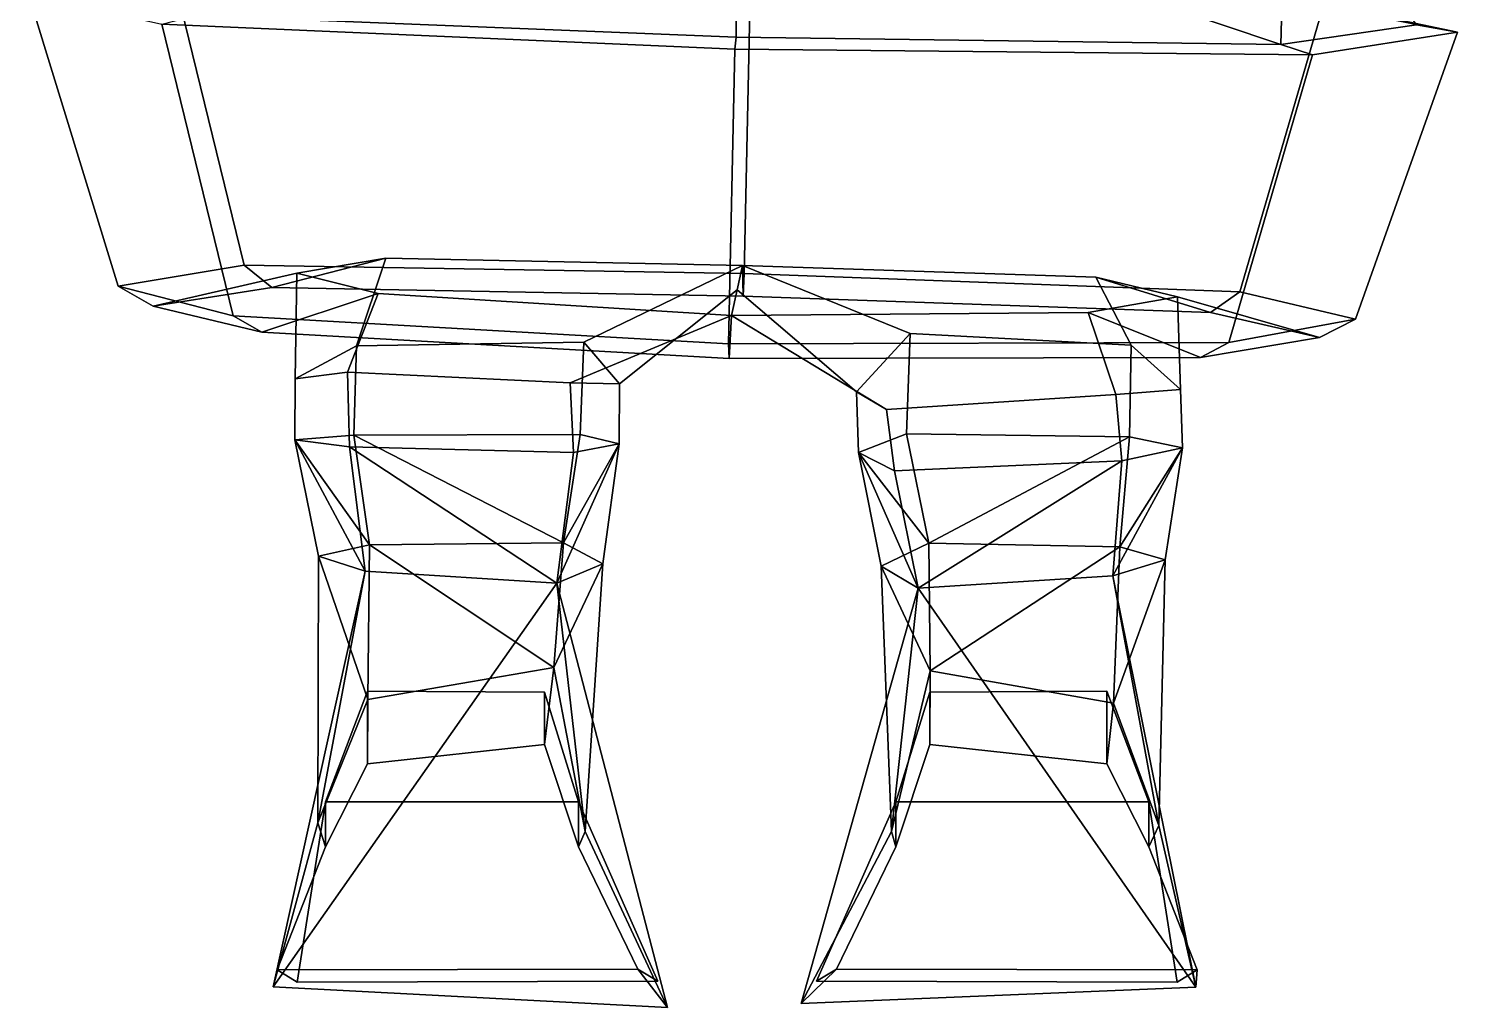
# Model space of a CAD drawing. Extents: x -202 to 180, y -158 to 384.
# Drawn here: x -133.9 to 132.3, y -157.7 to 24.6 of the extents above; entities that cross this region are included whole.
import ezdxf

# ---------------------------------------------------------------- set-up
doc = ezdxf.new("R2010")
doc.units = 0

msp = doc.modelspace()

# ---------------------------------------------------------------- linework, layer by layer
for points in [[(99.375397, 21.686157, -80.695129), (-1.76056, 55.661285, -101.602089), (100.343651, 56.845169, -67.437218)], [(124.707413, 25.326401, -1.668978), (99.375397, 21.686157, -80.695129), (100.343651, 56.845169, -67.437218)], [(-102.848007, 27.097046, -77.851028), (-1.76056, 55.661285, -101.602089), (-2.059635, 23.020676, -109.434952)], [(99.375397, 21.686157, -80.695129), (-2.059635, 23.020676, -109.434952), (-1.76056, 55.661285, -101.602089)], [(-107.019409, 34.901489, 85.153351), (-133.92688, 31.072739, 1.908681), (-117.26075, -23.334885, -1.074883), (-93.732307, -19.415726, 82.217308)], [(-0.581081, -20.974838, 114.923576), (0.599926, 33.918503, 117.705208), (-107.019409, 34.901489, 85.153351), (-93.732307, -19.415726, 82.217308)], [(-0.581081, -20.974838, 114.923576), (91.793663, -24.379837, 79.608047), (107.401344, 29.164246, 82.137711), (0.599926, 33.918503, 117.705208)], [(-117.26075, -23.334885, -1.074883), (-133.92688, 31.072739, 1.908681), (-109.111801, 25.455505, -89.500313), (-95.824699, -28.861702, -92.436356)], [(132.305496, 23.949173, -1.835646), (124.707413, 25.326401, -1.668978), (101.227074, 30.045425, 73.865639), (107.401344, 29.164246, 82.137711)], [(-109.111801, 25.455505, -89.500313), (-102.848007, 27.097046, -77.851028), (-2.059635, 23.020676, -109.434952), (-2.307334, 20.794312, -125.064087)], [(107.401344, 29.164246, 82.137711), (91.793663, -24.379837, 79.608047), (113.318794, -29.504494, -4.317784), (132.305496, 23.949173, -1.835646)], [(-95.824699, -28.861702, -92.436356), (-109.111801, 25.455505, -89.500313), (-2.307334, 20.794312, -125.064087), (-3.489506, -34.104736, -127.845024)], [(105.308952, 19.718262, -92.515953), (99.375397, 21.686157, -80.695129), (124.707413, 25.326401, -1.668978), (132.305496, 23.949173, -1.835646)], [(105.308952, 19.718262, -92.515953), (-2.307334, 20.794312, -125.064087), (-2.059635, 23.020676, -109.434952), (99.375397, 21.686157, -80.695129)], [(113.318794, -29.504494, -4.317784), (89.701271, -33.825806, -95.045616), (105.308952, 19.718262, -92.515953), (132.305496, 23.949173, -1.835646)], [(89.701271, -33.825806, -95.045616), (-3.489506, -34.104736, -127.845024), (-2.307334, 20.794312, -125.064087), (105.308952, 19.718262, -92.515953)], [(-88.606529, -23.571777, 73.54509), (-110.708344, -27.071167, -1.348456), (-83.919746, -20.939987, -1.376333), (-67.331459, -18.134323, 58.12925)], [(-0.806104, -25.232178, 102.406242), (-88.606529, -23.571777, 73.54509), (-67.331459, -18.134323, 58.12925), (-0.910961, -19.471909, 81.604759)], [(-67.331459, -18.134323, 58.12925), (-83.919746, -20.939987, -1.376333), (-84.273651, -40.60183, -2.057718), (-72.838341, -34.479141, 37.746166)], [(-0.910961, -19.471909, 81.604759), (-67.331459, -18.134323, 58.12925), (-72.838341, -34.479141, 37.746166), (-30.447224, -33.800552, 59.0019)], [(-93.732307, -19.415726, 82.217308), (-117.26075, -23.334885, -1.074883), (-110.708344, -27.071167, -1.348456), (-88.606529, -23.571777, 73.54509)], [(-110.708344, -27.071167, -1.348456), (-90.458206, -31.931038, -81.015678), (-68.794617, -24.739655, -64.001869), (-83.919746, -20.939987, -1.376333)], [(-0.581081, -20.974838, 114.923576), (-93.732307, -19.415726, 82.217308), (-88.606529, -23.571777, 73.54509), (-0.806104, -25.232178, 102.406242)], [(-83.919746, -20.939987, -1.376333), (-68.794617, -24.739655, -64.001869), (-74.49707, -39.387344, -44.643929), (-84.273651, -40.60183, -2.057718)], [(-1.923951, -24.044991, -2.950373), (-0.910961, -19.471909, 81.604759), (-30.447224, -33.800552, 59.0019), (-23.84865, -41.527908, -3.39202)], [(20.34833, -43.027031, -2.444394), (30.360081, -32.145569, 59.323975), (-0.910961, -19.471909, 81.604759), (-1.923951, -24.044991, -2.950373)], [(-0.910961, -19.471909, 81.604759), (30.360081, -32.145569, 59.323975), (71.507904, -34.342224, 35.559395), (64.96199, -21.674088, 56.268658)], [(-0.806104, -25.232178, 102.406242), (-0.910961, -19.471909, 81.604759), (64.96199, -21.674088, 56.268658), (86.313057, -28.252083, 71.084999)], [(-0.581081, -20.974838, 114.923576), (-0.806104, -25.232178, 102.406242), (86.313057, -28.252083, 71.084999), (91.793663, -24.379837, 79.608047)], [(-117.26075, -23.334885, -1.074883), (-95.824699, -28.861702, -92.436356), (-90.458206, -31.931038, -81.015678), (-110.708344, -27.071167, -1.348456)], [(64.96199, -21.674088, 56.268658), (71.507904, -34.342224, 35.559395), (80.738113, -42.619675, -4.712851), (80.119141, -25.329163, -3.683398)], [(86.313057, -28.252083, 71.084999), (64.96199, -21.674088, 56.268658), (80.119141, -25.329163, -3.683398), (106.613243, -32.886032, -4.404895)], [(-90.458206, -31.931038, -81.015678), (-3.379931, -36.851563, -112.433228), (-2.977535, -28.801331, -90.893921), (-68.794617, -24.739655, -64.001869)], [(-68.794617, -24.739655, -64.001869), (-2.977535, -28.801331, -90.893921), (-32.999111, -41.351639, -67.752098), (-74.49707, -39.387344, -44.643929)], [(-2.977535, -28.801331, -90.893921), (-1.923951, -24.044991, -2.950373), (-23.84865, -41.527908, -3.39202), (-32.999111, -41.351639, -67.752098)], [(20.34833, -43.027031, -2.444394), (-1.923951, -24.044991, -2.950373), (-2.977535, -28.801331, -90.893921), (25.947054, -46.313751, -67.47551)], [(80.119141, -25.329163, -3.683398), (80.738113, -42.619675, -4.712851), (68.639435, -43.551544, -46.860271), (63.498829, -28.279427, -65.862465)], [(106.613243, -32.886032, -4.404895), (80.119141, -25.329163, -3.683398), (63.498829, -28.279427, -65.862465), (84.46138, -36.611351, -83.475769)], [(91.793663, -24.379837, 79.608047), (86.313057, -28.252083, 71.084999), (106.613243, -32.886032, -4.404895), (113.318794, -29.504494, -4.317784)], [(-95.824699, -28.861702, -92.436356), (-3.489506, -34.104736, -127.845024), (-3.379931, -36.851563, -112.433228), (-90.458206, -31.931038, -81.015678)], [(84.46138, -36.611351, -83.475769), (63.498829, -28.279427, -65.862465), (-2.977535, -28.801331, -90.893921), (-3.379931, -36.851563, -112.433228)], [(63.498829, -28.279427, -65.862465), (68.639435, -43.551544, -46.860271), (25.947054, -46.313751, -67.47551), (-2.977535, -28.801331, -90.893921)], [(113.318794, -29.504494, -4.317784), (106.613243, -32.886032, -4.404895), (84.46138, -36.611351, -83.475769), (89.701271, -33.825806, -95.045616)], [(-73.32869, -51.077072, 12.846663), (-72.838341, -34.479141, 37.746166), (-84.273651, -40.60183, -2.057718), (-84.307976, -52.007553, -4.030896)], [(-31.165804, -50.974419, 21.346935), (-30.447224, -33.800552, 59.0019), (-72.838341, -34.479141, 37.746166), (-73.32869, -51.077072, 12.846663)], [(-31.165804, -50.974419, 21.346935), (-23.882414, -52.703415, -5.526699), (-23.84865, -41.527908, -3.39202), (-30.447224, -33.800552, 59.0019)], [(89.701271, -33.825806, -95.045616), (84.46138, -36.611351, -83.475769), (-3.379931, -36.851563, -112.433228), (-3.489506, -34.104736, -127.845024)], [(29.657118, -50.879257, 22.805031), (30.360081, -32.145569, 59.323975), (20.34833, -43.027031, -2.444394), (20.688814, -54.365288, -3.542298)], [(29.657118, -50.879257, 22.805031), (71.184868, -51.448975, 11.441381), (71.507904, -34.342224, 35.559395), (30.360081, -32.145569, 59.323975)], [(71.184868, -51.448975, 11.441381), (81.070221, -53.451904, -6.165419), (80.738113, -42.619675, -4.712851), (71.507904, -34.342224, 35.559395)], [(-84.307976, -52.007553, -4.030896), (-84.273651, -40.60183, -2.057718), (-74.49707, -39.387344, -44.643929), (-74.138229, -53.252487, -22.582399)], [(-74.138229, -53.252487, -22.582399), (-74.49707, -39.387344, -44.643929), (-32.999111, -41.351639, -67.752098), (-32.411255, -54.321213, -33.159309)], [(-23.882414, -52.703415, -5.526699), (-32.411255, -54.321213, -33.159309), (-32.999111, -41.351639, -67.752098), (-23.84865, -41.527908, -3.39202)], [(20.688814, -54.365288, -3.542298), (20.34833, -43.027031, -2.444394), (25.947054, -46.313751, -67.47551), (27.448341, -57.757797, -31.725164)], [(69.749161, -55.920013, -24.003248), (27.448341, -57.757797, -31.725164), (25.947054, -46.313751, -67.47551), (68.639435, -43.551544, -46.860271)], [(81.070221, -53.451904, -6.165419), (69.749161, -55.920013, -24.003248), (68.639435, -43.551544, -46.860271), (80.738113, -42.619675, -4.712851)], [(-70.424164, -71.553032, 25.614786), (-73.32869, -51.077072, 12.846663), (-84.307976, -52.007553, -4.030896)], [(-70.424164, -71.553032, 25.614786), (-84.307976, -52.007553, -4.030896), (-79.883064, -73.670044, 10.178288)], [(-79.883064, -73.670044, 10.178288), (-84.307976, -52.007553, -4.030896), (-71.22084, -76.425606, -6.748328)], [(-71.22084, -76.425606, -6.748328), (-84.307976, -52.007553, -4.030896), (-74.138229, -53.252487, -22.582399)], [(-34.26334, -71.192825, 33.456676), (-31.165804, -50.974419, 21.346935), (-73.32869, -51.077072, 12.846663)], [(-34.26334, -71.192825, 33.456676), (-73.32869, -51.077072, 12.846663), (-70.424164, -71.553032, 25.614786)], [(-35.488998, -78.689095, -16.332726), (-32.411255, -54.321213, -33.159309), (-23.882414, -52.703415, -5.526699)], [(-26.958038, -75.071175, 8.895507), (-35.488998, -78.689095, -16.332726), (-23.882414, -52.703415, -5.526699)], [(-34.26334, -71.192825, 33.456676), (-23.882414, -52.703415, -5.526699), (-31.165804, -50.974419, 21.346935)], [(-34.26334, -71.192825, 33.456676), (-26.958038, -75.071175, 8.895507), (-23.882414, -52.703415, -5.526699)], [(33.799915, -71.228462, 36.009647), (29.657118, -50.879257, 22.805031), (20.688814, -54.365288, -3.542298)], [(33.799915, -71.228462, 36.009647), (71.184868, -51.448975, 11.441381), (29.657118, -50.879257, 22.805031)], [(33.799915, -71.228462, 36.009647), (69.378754, -71.898613, 25.710014), (71.184868, -51.448975, 11.441381)], [(69.378754, -71.898613, 25.710014), (81.070221, -53.451904, -6.165419), (71.184868, -51.448975, 11.441381)], [(-71.22084, -76.425606, -6.748328), (-74.138229, -53.252487, -22.582399), (-35.488998, -78.689095, -16.332726)], [(-35.488998, -78.689095, -16.332726), (-74.138229, -53.252487, -22.582399), (-32.411255, -54.321213, -33.159309)], [(33.799915, -71.228462, 36.009647), (20.688814, -54.365288, -3.542298), (24.933815, -75.497719, 11.948734)], [(31.826748, -79.594276, -13.855977), (20.688814, -54.365288, -3.542298), (27.448341, -57.757797, -31.725164)], [(24.933815, -75.497719, 11.948734), (20.688814, -54.365288, -3.542298), (31.826748, -79.594276, -13.855977)], [(68.096199, -77.336395, -6.702643), (69.749161, -55.920013, -24.003248), (81.070221, -53.451904, -6.165419)], [(77.82618, -74.32888, 9.632538), (68.096199, -77.336395, -6.702643), (81.070221, -53.451904, -6.165419)], [(69.378754, -71.898613, 25.710014), (77.82618, -74.32888, 9.632538), (81.070221, -53.451904, -6.165419)], [(31.826748, -79.594276, -13.855977), (27.448341, -57.757797, -31.725164), (69.749161, -55.920013, -24.003248)], [(68.096199, -77.336395, -6.702643), (31.826748, -79.594276, -13.855977), (69.749161, -55.920013, -24.003248)], [(-70.716171, -100.322678, 10.574192), (-70.424164, -71.553032, 25.614786), (-79.883064, -73.670044, 10.178288)], [(-70.716171, -100.322678, 10.574192), (-36.036404, -94.373489, 19.284393), (-70.424164, -71.553032, 25.614786)], [(-36.036404, -94.373489, 19.284393), (-34.26334, -71.192825, 33.456676), (-70.424164, -71.553032, 25.614786)], [(-36.036404, -94.373489, 19.284393), (-26.958038, -75.071175, 8.895507), (-34.26334, -71.192825, 33.456676)], [(34.058041, -94.988037, 20.807842), (33.799915, -71.228462, 36.009647), (24.933815, -75.497719, 11.948734)], [(34.058041, -94.988037, 20.807842), (69.378754, -71.898613, 25.710014), (33.799915, -71.228462, 36.009647)], [(-80.048073, -123.318451, -5.041953), (-70.716171, -100.322678, 10.574192), (-79.883064, -73.670044, 10.178288)], [(-80.048073, -123.318451, -5.041953), (-79.883064, -73.670044, 10.178288), (-71.22084, -76.425606, -6.748328)], [(68.222382, -101.065216, 10.105592), (69.378754, -71.898613, 25.710014), (34.058041, -94.988037, 20.807842)], [(76.670937, -123.824905, -6.476252), (68.096199, -77.336395, -6.702643), (77.82618, -74.32888, 9.632538)], [(68.222382, -101.065216, 10.105592), (77.82618, -74.32888, 9.632538), (69.378754, -71.898613, 25.710014)], [(76.670937, -123.824905, -6.476252), (77.82618, -74.32888, 9.632538), (68.222382, -101.065216, 10.105592)], [(-88.32547, -153.908997, -29.851711), (-80.048073, -123.318451, -5.041953), (-71.22084, -76.425606, -6.748328)], [(-88.32547, -153.908997, -29.851711), (-71.22084, -76.425606, -6.748328), (-35.488998, -78.689095, -16.332726)], [(-30.193392, -124.957146, -5.979947), (-26.958038, -75.071175, 8.895507), (-36.036404, -94.373489, 19.284393)], [(-30.193392, -124.957146, -5.979947), (-35.488998, -78.689095, -16.332726), (-26.958038, -75.071175, 8.895507)], [(26.836182, -124.973946, -4.731724), (34.058041, -94.988037, 20.807842), (24.933815, -75.497719, 11.948734)], [(26.836182, -124.973946, -4.731724), (24.933815, -75.497719, 11.948734), (31.826748, -79.594276, -13.855977)], [(-14.873846, -157.717346, -33.018883), (-88.32547, -153.908997, -29.851711), (-35.488998, -78.689095, -16.332726)], [(-14.873846, -157.717346, -33.018883), (-35.488998, -78.689095, -16.332726), (-30.193392, -124.957146, -5.979947)], [(10.054114, -157.008881, -31.571997), (26.836182, -124.973946, -4.731724), (31.826748, -79.594276, -13.855977)], [(10.054114, -157.008881, -31.571997), (31.826748, -79.594276, -13.855977), (83.572151, -153.962341, -32.33205)], [(83.572151, -153.962341, -32.33205), (31.826748, -79.594276, -13.855977), (68.096199, -77.336395, -6.702643)], [(83.572151, -153.962341, -32.33205), (68.096199, -77.336395, -6.702643), (76.670937, -123.824905, -6.476252)], [(-36.036404, -94.373489, 19.284393), (-70.716171, -100.322678, 10.574192), (-70.777412, -112.334427, 35.947453), (-37.787899, -108.736435, 35.947453)], [(-30.193392, -124.957146, -5.979947), (-36.036404, -94.373489, 19.284393), (-37.787899, -108.736435, 35.947453), (-31.473774, -127.827744, 43.725594)], [(26.836182, -124.973946, -4.731724), (27.673773, -127.827744, 43.725594), (33.987896, -108.736435, 35.947453), (34.058041, -94.988037, 20.807842)], [(34.058041, -94.988037, 20.807842), (33.987896, -108.736435, 35.947453), (66.977409, -112.334427, 35.947453), (68.222382, -101.065216, 10.105592)], [(-80.048073, -123.318451, -5.041953), (-78.613716, -127.827744, 43.725594), (-70.777412, -112.334427, 35.947453), (-70.716171, -100.322678, 10.574192)], [(-31.473774, -119.444244, 102.617195), (-37.787899, -98.998032, 87.801697), (-70.777412, -98.812729, 87.801697), (-78.613716, -119.444244, 102.617195)], [(-78.613716, -119.444244, 102.617195), (-70.777412, -98.812729, 87.801697), (-70.777412, -112.334427, 35.947453), (-78.613716, -127.827744, 43.725594)], [(-37.787899, -98.998032, 87.801697), (-37.787899, -108.736435, 35.947453), (-70.777412, -112.334427, 35.947453), (-70.777412, -98.812729, 87.801697)], [(-31.473774, -119.444244, 102.617195), (-31.473774, -127.827744, 43.725594), (-37.787899, -108.736435, 35.947453), (-37.787899, -98.998032, 87.801697)], [(27.673773, -119.444244, 102.617195), (74.813721, -119.444244, 102.617195), (66.977409, -98.812729, 87.801697), (33.987896, -98.998032, 87.801697)], [(27.673773, -119.444244, 102.617195), (33.987896, -98.998032, 87.801697), (33.987896, -108.736435, 35.947453), (27.673773, -127.827744, 43.725594)], [(33.987896, -98.998032, 87.801697), (66.977409, -98.812729, 87.801697), (66.977409, -112.334427, 35.947453), (33.987896, -108.736435, 35.947453)], [(74.813721, -119.444244, 102.617195), (74.813721, -127.827744, 43.725594), (66.977409, -112.334427, 35.947453), (66.977409, -98.812729, 87.801697)], [(76.670937, -123.824905, -6.476252), (68.222382, -101.065216, 10.105592), (66.977409, -112.334427, 35.947453), (74.813721, -127.827744, 43.725594)], [(-83.890282, -153.02951, 102.617195), (-78.613716, -119.444244, 102.617195), (-78.613716, -127.827744, 43.725594), (-87.594154, -150.723206, 36.317848)], [(-16.70689, -152.844193, 102.617195), (-31.473774, -119.444244, 102.617195), (-78.613716, -119.444244, 102.617195), (-83.890282, -153.02951, 102.617195)], [(-16.70689, -152.844193, 102.617195), (-20.410763, -150.61731, 32.613968), (-31.473774, -127.827744, 43.725594), (-31.473774, -119.444244, 102.617195)], [(12.906889, -152.844193, 102.617195), (80.090286, -153.02951, 102.617195), (74.813721, -119.444244, 102.617195), (27.673773, -119.444244, 102.617195)], [(12.906889, -152.844193, 102.617195), (27.673773, -119.444244, 102.617195), (27.673773, -127.827744, 43.725594), (16.610764, -150.61731, 32.613968)], [(80.090286, -153.02951, 102.617195), (83.794151, -150.723206, 36.317848), (74.813721, -127.827744, 43.725594), (74.813721, -119.444244, 102.617195)], [(-88.32547, -153.908997, -29.851711), (-87.594154, -150.723206, 36.317848), (-78.613716, -127.827744, 43.725594), (-80.048073, -123.318451, -5.041953)], [(-14.873846, -157.717346, -33.018883), (-30.193392, -124.957146, -5.979947), (-31.473774, -127.827744, 43.725594), (-20.410763, -150.61731, 32.613968)], [(10.054114, -157.008881, -31.571997), (16.610764, -150.61731, 32.613968), (27.673773, -127.827744, 43.725594), (26.836182, -124.973946, -4.731724)], [(83.572151, -153.962341, -32.33205), (76.670937, -123.824905, -6.476252), (74.813721, -127.827744, 43.725594), (83.794151, -150.723206, 36.317848)], [(-88.32547, -153.908997, -29.851711), (-14.873846, -157.717346, -33.018883), (-20.410763, -150.61731, 32.613968), (-87.594154, -150.723206, 36.317848)], [(-83.890282, -153.02951, 102.617195), (-87.594154, -150.723206, 36.317848), (-20.410763, -150.61731, 32.613968), (-16.70689, -152.844193, 102.617195)], [(83.572151, -153.962341, -32.33205), (83.794151, -150.723206, 36.317848), (16.610764, -150.61731, 32.613968), (10.054114, -157.008881, -31.571997)], [(80.090286, -153.02951, 102.617195), (12.906889, -152.844193, 102.617195), (16.610764, -150.61731, 32.613968), (83.794151, -150.723206, 36.317848)]]:
    msp.add_3dface(points)

doc.saveas('drawing.dxf')
